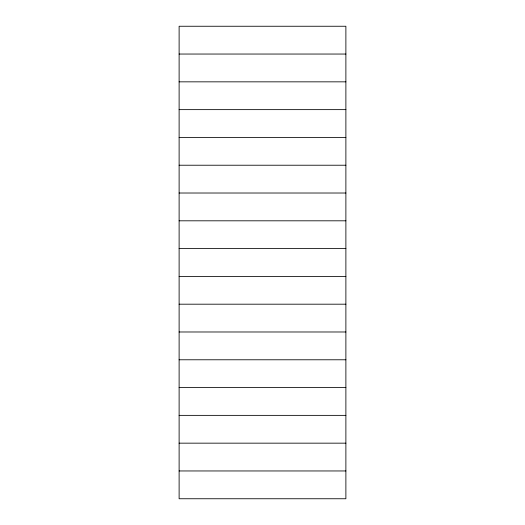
<?xml version="1.0" encoding="UTF-8"?>
<svg xmlns="http://www.w3.org/2000/svg" width="525" height="525" viewBox="0 0 525 525"><rect width="100%" height="100%" fill="white"/><g stroke="black" fill="none" stroke-linecap="round" stroke-linejoin="round"><path stroke-width="0.79" d="M345.883 109.633L345.883 26.25L179.117 26.25L179.117 498.75L345.883 498.75L345.883 109.633L179.117 109.633M179.117 54.042L345.883 54.049M179.117 81.841L345.883 81.841M179.117 137.425L345.883 137.425M179.117 165.224L345.883 165.224M179.117 193.016L345.883 193.016M179.117 220.808L345.883 220.808M179.117 248.601L345.883 248.601M179.117 276.399L345.883 276.399M179.117 304.192L345.883 304.192M179.117 331.984L345.883 331.984M179.117 359.776L345.883 359.783M179.117 387.575L345.883 387.575M179.117 415.367L345.883 415.367M179.117 443.159L345.883 443.166M179.117 470.958L345.883 470.958"/></g></svg>
